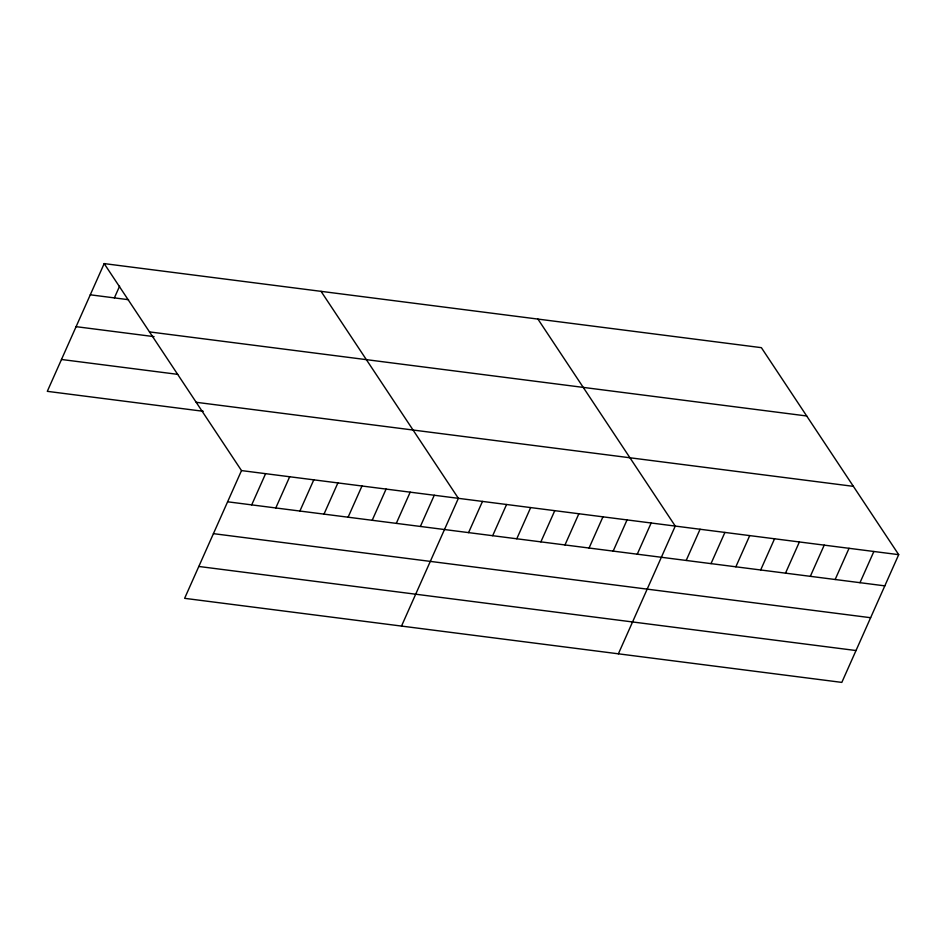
<?xml version="1.0" encoding="UTF-8"?>
<svg xmlns="http://www.w3.org/2000/svg" width="946" height="946" viewBox="0 0 946 946"><rect width="100%" height="100%" fill="white"/><g stroke="black" fill="none" stroke-linecap="round" stroke-linejoin="round"><path stroke-width="1.42" d="M104.178 263.603L241.502 470.588L184.624 598.333L841.822 682.397L898.7 554.663L761.376 347.667L104.178 263.603L47.3 391.337L203.224 411.285M114.383 297.884L119.586 286.189M251.707 504.868L265.601 473.674M275.794 507.955L289.689 476.749M299.894 511.041L313.788 479.835M323.993 514.116L337.888 482.921M348.093 517.202L361.987 485.996M372.192 520.288L386.086 489.082M396.291 523.375L410.186 492.168M420.379 526.449L434.273 495.243M401.506 626.075L458.372 498.329L321.049 291.344M468.577 532.622L482.472 501.415M492.677 535.696L506.571 504.49M516.776 538.782L530.671 507.576M540.875 541.869L554.77 510.663M564.975 544.943L578.857 513.749M589.062 548.03L602.957 516.823M613.162 551.116L627.056 519.91M637.261 554.19L651.155 522.996M618.377 653.816L675.255 526.071L537.931 319.086M686.181 560.458L700.075 529.252M711.014 563.627L724.908 532.421M735.846 566.808L749.729 535.602M760.667 569.977L774.561 538.782M785.499 573.158L799.394 541.952M810.32 576.339L824.214 545.133M835.152 579.508L849.047 548.302M859.985 582.689L873.868 551.483M90.284 294.809L128.55 299.705M149.492 331.904L806.69 415.98M76.094 326.666L154.056 336.634M61.478 359.48L177.718 374.356M196.177 402.287L853.387 486.35M241.502 470.588L898.7 554.663M227.608 501.794L884.806 585.858M213.418 533.65L870.627 617.714M198.802 566.465L856.012 650.541"/></g></svg>
